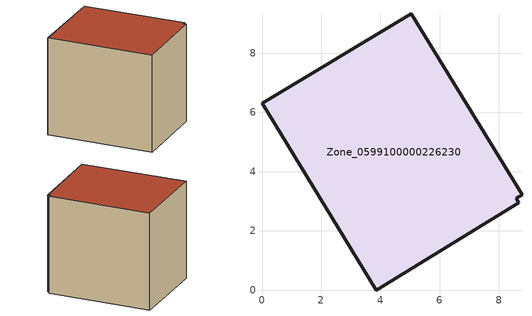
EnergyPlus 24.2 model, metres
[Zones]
Zone_0599100000226230
 floor ground (C_G): 8.78,3.21 8.58,3.1 8.67,2.94 3.86,0 0,6.3 5.04,9.32 z0
 wall outside (C_F): 8.78,3.21 5.04,9.32 0,6.3 3.86,0 8.67,2.94 8.58,3.1 8.78,3.21 z0:6.86
 roof outside (C_R): 8.58,3.1 8.78,3.21 5.04,9.32 0,6.3 3.86,0 8.67,2.94 z6.86
[BUILDING]
Pand.0599100000226230: North Axis=0; Terrain=City; Loads Convergence Tolerance Value=0.04; Temperature Convergence Tolerance Value=0.4; Solar Distribution=FullExterior; Maximum Number of Warmup Days=25; Minimum Number of Warmup Days=1
[Site:Location]
Rotterdam.The.Hague.AP_ZH_NLD Design_Conditions: Latitude=51.96; Longitude=4.45; Time Zone=1; Elevation=-4.5
[SITE:GROUNDTEMPERATURE:BUILDINGSURFACE]
18, 18, 18, 18, 18, 18, 18, 18, 18, 18, 18, 18
[MATERIAL] Thermal Absorptance=0.9; Solar Absorptance=0.7; Visible Absorptance=0.7
Name | Roughness | Thickness | Conductivity | Density | Specific Heat
G.TI.1946 | MediumSmooth | 0.15 | 1 | 540 | 1210
F.TI.1946 | Rough | 0.3 | 0.857143 | 1920 | 840
R.TI.1946 | MediumRough | 0.2 | 0.1 | 1500 | 1000
[CONSTRUCTION]
C_G: G.TI.1946
C_F: F.TI.1946
C_R: R.TI.1946
[ZONE]
Zone_0599100000226230: Type=1; Multiplier=1; Ceiling Height=Autocalculate; Volume=Autocalculate; Floor Area=autocalculate; Part of Total Floor Area=Yes
[ZONEINFILTRATION:DESIGNFLOWRATE]
Infil_Zone_0599100000226230: Zone or ZoneList or Space or SpaceList=Zone_0599100000226230; Schedule=AlwaysOn; Design Flow Rate Calculation Method=Flow/Area; Flow Rate per Floor Area=0.003; Constant Term Coefficient=1; Temperature Term Coefficient=0; Velocity Term Coefficient=0; Velocity Squared Term Coefficient=0
[HVACTEMPLATE:ZONE:IDEALLOADSAIRSYSTEM]
Zone_0599100000226230: Maximum Heating Supply Air Temperature=50; Minimum Cooling Supply Air Temperature=13; Maximum Heating Supply Air Humidity Ratio=0.0156; Minimum Cooling Supply Air Humidity Ratio=0.0077; Heating Limit=NoLimit; Cooling Limit=NoLimit; Dehumidification Control Type=ConstantSensibleHeatRatio; Cooling Sensible Heat Ratio=0.7; Dehumidification Setpoint=60; Humidification Control Type=None; Humidification Setpoint=30; Outdoor Air Method=None; Outdoor Air Flow Rate per Person=0.00944; Outdoor Air Flow Rate per Zone Floor Area=0; Outdoor Air Flow Rate per Zone=0; Demand Controlled Ventilation Type=None; Outdoor Air Economizer Type=NoEconomizer; Heat Recovery Type=None; Sensible Heat Recovery Effectiveness=0.7; Latent Heat Recovery Effectiveness=0.65
[ZONECONTROL:THERMOSTAT]
ThermostatControl_Zone_0599100000226230: Zone or ZoneList=Zone_0599100000226230; Control Type Schedule=DualSetpointControlType; Control 1=Thermostat_Zone_0599100000226230; Temperature Difference Between Cutout And Setpoint=0
[THERMOSTATSETPOINT:DUALSETPOINT]
Thermostat_Zone_0599100000226230: Heating Setpoint Temperature Schedule=HeatingSetpoint_Zone_0599100000226230; Cooling Setpoint Temperature Schedule=CoolingSetpoint_Zone_0599100000226230
[SCHEDULE:COMPACT]
HeatingSetpoint_Zone_0599100000226230: Through: 12/31, For: AllDays, Until: 24:00, 21
CoolingSetpoint_Zone_0599100000226230: Through: 12/31, For: AllDays, Until: 24:00, 24
DualSetpointControlType: Through: 12/31, For: AllDays, Until: 24:00, 4
AlwaysOn: Through: 12/31, For: AllDays, Until: 24:00, 1
